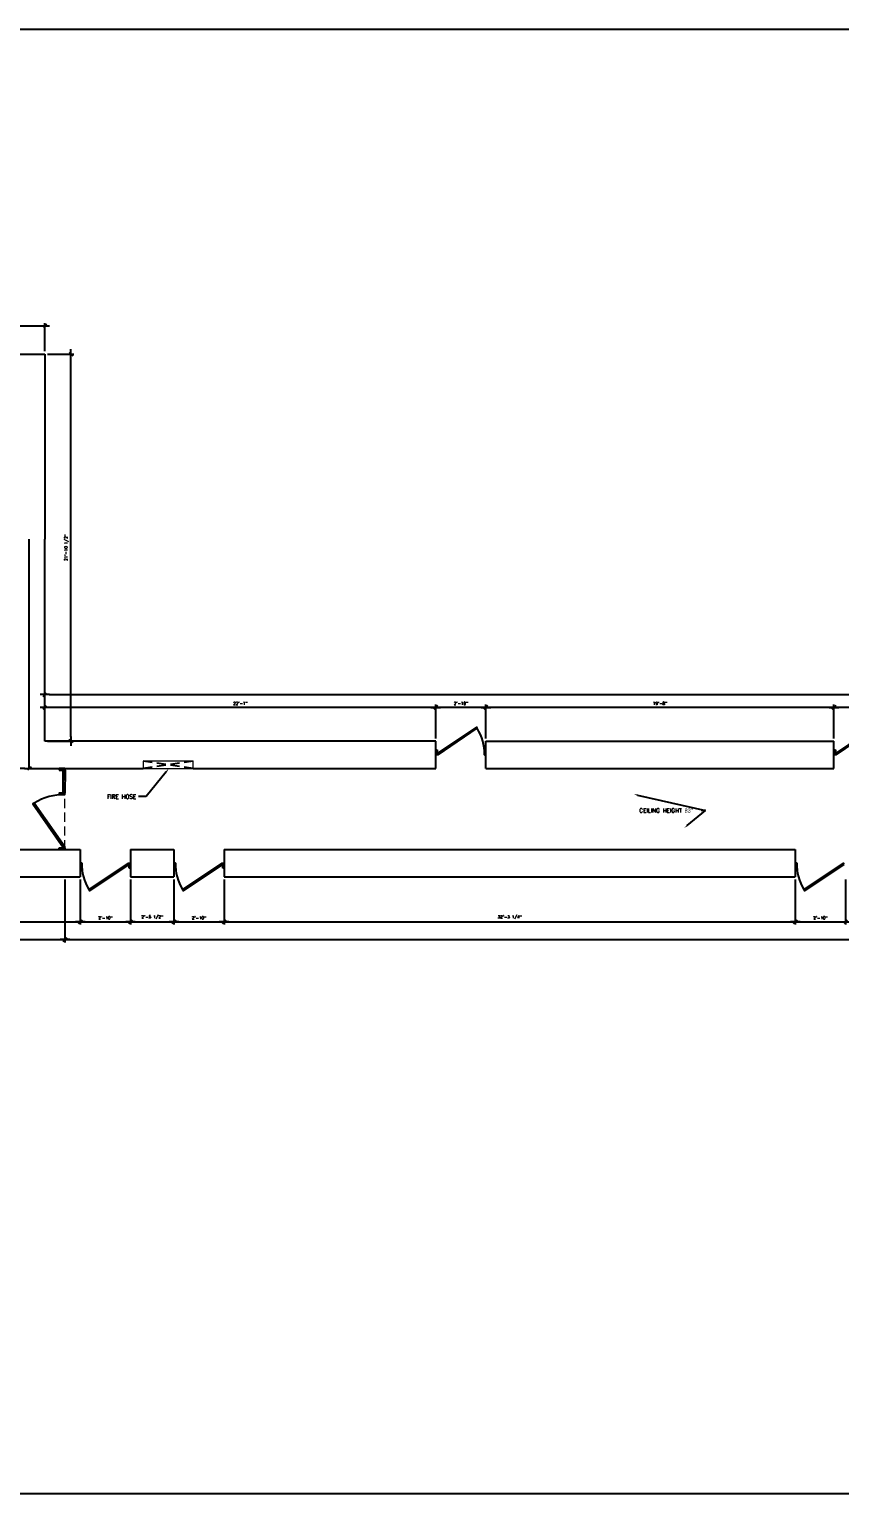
# Model space of a CAD drawing. Header units: inches. Extents: x -11160 to 9368, y -3485 to 2663.
# Drawn here: x -3536 to -2986, y -2214 to -1220 of the extents above; entities that cross this region are included whole.
import ezdxf
from ezdxf import colors
from ezdxf.entities.mleader import LeaderData, LeaderLine
from ezdxf.math import Vec2, Vec3

# ---------------------------------------------------------------- set-up
doc = ezdxf.new("R2010")
doc.units = ezdxf.units.IN
doc.header["$MEASUREMENT"] = 0
doc.linetypes.add('HIDDEN', pattern=[0.375, 0.25, -0.125])
for name, color, linetype in [('A-WALL', 4, 'Continuous'), ('A-WINDOW', 1, 'Continuous'), ('SM-COM-PLUMBING', 2, 'Continuous'), ('SM-FF-HATCH', 8, 'Continuous'), ('SM-RCP-TEXT', 2, 'Continuous'), ('YP-DOOR', 1, 'Continuous')]:
    doc.layers.add(name, color=color, linetype=linetype)
doc.layers.add('I-8-Gray', color=1, linetype='Continuous', lineweight=9)
doc.styles.add('SM-LEADER-00', font='romans.shx')
doc.styles.add('SMI-24', font='romans.shx', dxfattribs={"height": 2})
doc.dimstyles.new('SMI-24', dxfattribs={"dimscale": 24, "dimtxt": 2, "dimasz": 0.125, "dimexe": 0.078125, "dimexo": 0.078125, "dimgap": 0.0625, "dimtad": 1, "dimdec": 3, "dimrnd": 0.25, "dimzin": 3, "dimdsep": 46, "dimlunit": 4, "dimtxsty": 'SMI-24', "dimblk": 'SMI-thick', "dimcen": 0.09375, "dimclrd": 1, "dimclre": 1, "dimclrt": 2, "dimadec": 0, "dimazin": 0, "dimtfac": 0.09375, "dimtdec": 3, "dimtmove": 2, "dimatfit": 3, "dimfxl": 0.078125, "dimfrac": 2, "dimtolj": 1, "dimtzin": 3, "dimarcsym": 0})

# ---------------------------------------------------------------- blocks, each defined once
blk = doc.blocks.new('SMI-thick')
at = {"color": 0, "linetype": 'Continuous'}
blk.add_line((-1.08, 0), (1.08, 0), dxfattribs=at)
at = {"color": 4, "linetype": 'Continuous'}
blk.add_line((0.39, 0.39), (-0.39, -0.39), dxfattribs=at)
blk = doc.blocks.new('*D542')
at = {"layer": 'A-WALL', "color": 1, "lineweight": -2, "transparency": 16777216}
for p, q in [((-3016.13, -1796.86), (-3016.13, -1827.43)), ((-2982.13, -1796.86), (-2982.13, -1827.43)), ((-3013.13, -1825.55), (-2985.13, -1825.55))]:
    blk.add_line(p, q, dxfattribs=at)
at = {"layer": 'Defpoints', "color": 0, "transparency": 16777216}
for p in [(-3016.13, -1794.99), (-2982.13, -1794.99), (-2982.13, -1825.55)]:
    blk.add_point(p, dxfattribs=at)
at = {"layer": 'A-WALL', "color": 1, "lineweight": -2, "transparency": 16777216, "xscale": 3, "yscale": 3, "zscale": 3, "rotation": 180}
blk.add_blockref('SMI-thick', (-3016.13, -1825.55), dxfattribs=at)
at = {"layer": 'A-WALL', "color": 1, "lineweight": -2, "transparency": 16777216, "xscale": 3, "yscale": 3, "zscale": 3}
blk.add_blockref('SMI-thick', (-2982.13, -1825.55), dxfattribs=at)
at = {"layer": 'A-WALL', "color": 2, "transparency": 16777216, "insert": (-2999.13, -1822.86), "char_height": 2, "attachment_point": 5, "style": 'SMI-24'}
blk.add_mtext('\\A1;2\'-10"', dxfattribs=at)
blk = doc.blocks.new('*D543')
at = {"layer": 'A-WALL', "color": 1, "lineweight": -2, "transparency": 16777216}
for p, q in [((-3403.47, -1796.86), (-3403.47, -1827.43)), ((-3016.13, -1796.86), (-3016.13, -1827.43)), ((-3400.47, -1825.55), (-3019.13, -1825.55))]:
    blk.add_line(p, q, dxfattribs=at)
at = {"layer": 'Defpoints', "color": 0, "transparency": 16777216}
for p in [(-3403.47, -1794.99), (-3016.13, -1794.99), (-3016.13, -1825.55)]:
    blk.add_point(p, dxfattribs=at)
at = {"layer": 'A-WALL', "color": 1, "lineweight": -2, "transparency": 16777216, "xscale": 3, "yscale": 3, "zscale": 3, "rotation": 180}
blk.add_blockref('SMI-thick', (-3403.47, -1825.55), dxfattribs=at)
at = {"layer": 'A-WALL', "color": 1, "lineweight": -2, "transparency": 16777216, "xscale": 3, "yscale": 3, "zscale": 3}
blk.add_blockref('SMI-thick', (-3016.13, -1825.55), dxfattribs=at)
at = {"layer": 'A-WALL', "color": 2, "transparency": 16777216, "insert": (-3209.8, -1822.53), "char_height": 2, "attachment_point": 5, "style": 'SMI-24'}
blk.add_mtext('\\A1;32\'-3 1/4"', dxfattribs=at)
blk = doc.blocks.new('*D544')
at = {"layer": 'A-WALL', "color": 1, "lineweight": -2, "transparency": 16777216}
for p, q in [((-3437.47, -1796.86), (-3437.47, -1827.43)), ((-3403.47, -1796.86), (-3403.47, -1827.43)), ((-3434.47, -1825.55), (-3406.47, -1825.55))]:
    blk.add_line(p, q, dxfattribs=at)
at = {"layer": 'Defpoints', "color": 0, "transparency": 16777216}
for p in [(-3437.47, -1794.99), (-3403.47, -1794.99), (-3403.47, -1825.55)]:
    blk.add_point(p, dxfattribs=at)
at = {"layer": 'A-WALL', "color": 1, "lineweight": -2, "transparency": 16777216, "xscale": 3, "yscale": 3, "zscale": 3, "rotation": 180}
blk.add_blockref('SMI-thick', (-3437.47, -1825.55), dxfattribs=at)
at = {"layer": 'A-WALL', "color": 1, "lineweight": -2, "transparency": 16777216, "xscale": 3, "yscale": 3, "zscale": 3}
blk.add_blockref('SMI-thick', (-3403.47, -1825.55), dxfattribs=at)
at = {"layer": 'A-WALL', "color": 2, "transparency": 16777216, "insert": (-3420.47, -1822.86), "char_height": 2, "attachment_point": 5, "style": 'SMI-24'}
blk.add_mtext('\\A1;2\'-10"', dxfattribs=at)
blk = doc.blocks.new('*D545')
at = {"layer": 'A-WALL', "color": 1, "lineweight": -2, "transparency": 16777216}
for p, q in [((-3500.96, -1796.86), (-3500.96, -1827.43)), ((-3466.96, -1796.86), (-3466.96, -1827.43)), ((-3497.96, -1825.55), (-3469.96, -1825.55))]:
    blk.add_line(p, q, dxfattribs=at)
at = {"layer": 'Defpoints', "color": 0, "transparency": 16777216}
for p in [(-3500.96, -1794.99), (-3466.96, -1794.99), (-3466.96, -1825.55)]:
    blk.add_point(p, dxfattribs=at)
at = {"layer": 'A-WALL', "color": 1, "lineweight": -2, "transparency": 16777216, "xscale": 3, "yscale": 3, "zscale": 3, "rotation": 180}
blk.add_blockref('SMI-thick', (-3500.96, -1825.55), dxfattribs=at)
at = {"layer": 'A-WALL', "color": 1, "lineweight": -2, "transparency": 16777216, "xscale": 3, "yscale": 3, "zscale": 3}
blk.add_blockref('SMI-thick', (-3466.96, -1825.55), dxfattribs=at)
at = {"layer": 'A-WALL', "color": 2, "transparency": 16777216, "insert": (-3483.96, -1822.86), "char_height": 2, "attachment_point": 5, "style": 'SMI-24'}
blk.add_mtext('\\A1;2\'-10"', dxfattribs=at)
blk = doc.blocks.new('*D546')
at = {"layer": 'A-WALL', "color": 1, "lineweight": -2, "transparency": 16777216}
for p, q in [((-3466.96, -1796.86), (-3466.96, -1827.43)), ((-3437.47, -1796.86), (-3437.47, -1827.43)), ((-3463.96, -1825.55), (-3440.47, -1825.55))]:
    blk.add_line(p, q, dxfattribs=at)
at = {"layer": 'Defpoints', "color": 0, "transparency": 16777216}
for p in [(-3466.96, -1794.99), (-3437.47, -1794.99), (-3437.47, -1825.55)]:
    blk.add_point(p, dxfattribs=at)
at = {"layer": 'A-WALL', "color": 1, "lineweight": -2, "transparency": 16777216, "xscale": 3, "yscale": 3, "zscale": 3, "rotation": 180}
blk.add_blockref('SMI-thick', (-3466.96, -1825.55), dxfattribs=at)
at = {"layer": 'A-WALL', "color": 1, "lineweight": -2, "transparency": 16777216, "xscale": 3, "yscale": 3, "zscale": 3}
blk.add_blockref('SMI-thick', (-3437.47, -1825.55), dxfattribs=at)
at = {"layer": 'A-WALL', "color": 2, "transparency": 16777216, "insert": (-3452.21, -1822.53), "char_height": 2, "attachment_point": 5, "style": 'SMI-24'}
blk.add_mtext('\\A1;2\'-5 1/2"', dxfattribs=at)
blk = doc.blocks.new('*D547')
at = {"layer": 'A-WALL', "color": 1, "lineweight": -2, "transparency": 16777216}
for p, q in [((-3609.6, -1796.86), (-3609.6, -1827.43)), ((-3500.96, -1796.86), (-3500.96, -1827.43)), ((-3606.6, -1825.55), (-3503.96, -1825.55))]:
    blk.add_line(p, q, dxfattribs=at)
at = {"layer": 'Defpoints', "color": 0, "transparency": 16777216}
for p in [(-3609.6, -1794.99), (-3500.96, -1794.99), (-3500.96, -1825.55)]:
    blk.add_point(p, dxfattribs=at)
at = {"layer": 'A-WALL', "color": 1, "lineweight": -2, "transparency": 16777216, "xscale": 3, "yscale": 3, "zscale": 3, "rotation": 180}
blk.add_blockref('SMI-thick', (-3609.6, -1825.55), dxfattribs=at)
at = {"layer": 'A-WALL', "color": 1, "lineweight": -2, "transparency": 16777216, "xscale": 3, "yscale": 3, "zscale": 3}
blk.add_blockref('SMI-thick', (-3500.96, -1825.55), dxfattribs=at)
at = {"layer": 'A-WALL', "color": 2, "transparency": 16777216, "insert": (-3555.28, -1822.53), "char_height": 2, "attachment_point": 5, "style": 'SMI-24'}
blk.add_mtext('\\A1;9\'-0 3/4"', dxfattribs=at)
blk = doc.blocks.new('*D548')
at = {"layer": 'A-WALL', "color": 1, "lineweight": -2, "transparency": 16777216}
for p, q in [((-3511.37, -1796.86), (-3511.37, -1839.52)), ((-2142.81, -1796.86), (-2142.81, -1839.52)), ((-3508.37, -1837.64), (-2145.81, -1837.64))]:
    blk.add_line(p, q, dxfattribs=at)
at = {"layer": 'Defpoints', "color": 0, "transparency": 16777216}
for p in [(-3511.37, -1794.99), (-2142.81, -1794.99), (-2142.81, -1837.64)]:
    blk.add_point(p, dxfattribs=at)
at = {"layer": 'A-WALL', "color": 1, "lineweight": -2, "transparency": 16777216, "xscale": 3, "yscale": 3, "zscale": 3, "rotation": 180}
blk.add_blockref('SMI-thick', (-3511.37, -1837.64), dxfattribs=at)
at = {"layer": 'A-WALL', "color": 1, "lineweight": -2, "transparency": 16777216, "xscale": 3, "yscale": 3, "zscale": 3}
blk.add_blockref('SMI-thick', (-2142.81, -1837.64), dxfattribs=at)
at = {"layer": 'A-WALL', "color": 2, "transparency": 16777216, "insert": (-2827.09, -1834.62), "char_height": 2, "attachment_point": 5, "style": 'SMI-24'}
blk.add_mtext('\\A1;114\'-0 1/2"', dxfattribs=at)
blk = doc.blocks.new('*D563')
at = {"layer": 'A-WALL', "color": 1, "lineweight": -2, "transparency": 16777216}
for p, q in [((-2989.93, -1701.11), (-2989.93, -1678.17)), ((-2955.93, -1701.11), (-2955.93, -1678.17)), ((-2958.93, -1680.05), (-2986.93, -1680.05))]:
    blk.add_line(p, q, dxfattribs=at)
at = {"layer": 'Defpoints', "color": 0, "transparency": 16777216}
for p in [(-2989.93, -1680.05), (-2989.93, -1702.99), (-2955.93, -1702.99)]:
    blk.add_point(p, dxfattribs=at)
at = {"layer": 'A-WALL', "color": 1, "lineweight": -2, "transparency": 16777216, "xscale": 3, "yscale": 3, "zscale": 3, "rotation": 180}
blk.add_blockref('SMI-thick', (-2989.93, -1680.05), dxfattribs=at)
at = {"layer": 'A-WALL', "color": 1, "lineweight": -2, "transparency": 16777216, "xscale": 3, "yscale": 3, "zscale": 3}
blk.add_blockref('SMI-thick', (-2955.93, -1680.05), dxfattribs=at)
at = {"layer": 'A-WALL', "color": 2, "transparency": 16777216, "insert": (-2972.93, -1677.36), "char_height": 2, "attachment_point": 5, "style": 'SMI-24'}
blk.add_mtext('\\A1;2\'-10"', dxfattribs=at)
blk = doc.blocks.new('*D565')
at = {"layer": 'A-WALL', "color": 1, "lineweight": -2, "transparency": 16777216}
for p, q in [((-3225.93, -1701.11), (-3225.93, -1678.17)), ((-2989.93, -1701.11), (-2989.93, -1678.17)), ((-2992.93, -1680.05), (-3222.93, -1680.05))]:
    blk.add_line(p, q, dxfattribs=at)
at = {"layer": 'Defpoints', "color": 0, "transparency": 16777216}
for p in [(-3225.93, -1680.05), (-3225.93, -1702.99), (-2989.93, -1702.99)]:
    blk.add_point(p, dxfattribs=at)
at = {"layer": 'A-WALL', "color": 1, "lineweight": -2, "transparency": 16777216, "xscale": 3, "yscale": 3, "zscale": 3, "rotation": 180}
blk.add_blockref('SMI-thick', (-3225.93, -1680.05), dxfattribs=at)
at = {"layer": 'A-WALL', "color": 1, "lineweight": -2, "transparency": 16777216, "xscale": 3, "yscale": 3, "zscale": 3}
blk.add_blockref('SMI-thick', (-2989.93, -1680.05), dxfattribs=at)
at = {"layer": 'A-WALL', "color": 2, "transparency": 16777216, "insert": (-3107.93, -1677.36), "char_height": 2, "attachment_point": 5, "style": 'SMI-24'}
blk.add_mtext('\\A1;19\'-8"', dxfattribs=at)
blk = doc.blocks.new('*D566')
at = {"layer": 'A-WALL', "color": 1, "lineweight": -2, "transparency": 16777216}
for p, q in [((-3524.99, -1678.17), (-3524.99, -1669.55)), ((-3521.99, -1671.43), (-2359.18, -1671.43)), ((-2356.18, -1678.17), (-2356.18, -1669.55))]:
    blk.add_line(p, q, dxfattribs=at)
at = {"layer": 'Defpoints', "color": 0, "transparency": 16777216}
for p in [(-2356.18, -1671.43), (-3524.99, -1680.05), (-2356.18, -1680.05)]:
    blk.add_point(p, dxfattribs=at)
at = {"layer": 'A-WALL', "color": 1, "lineweight": -2, "transparency": 16777216, "xscale": 3, "yscale": 3, "zscale": 3, "rotation": 180}
blk.add_blockref('SMI-thick', (-3524.99, -1671.43), dxfattribs=at)
at = {"layer": 'A-WALL', "color": 1, "lineweight": -2, "transparency": 16777216, "xscale": 3, "yscale": 3, "zscale": 3}
blk.add_blockref('SMI-thick', (-2356.18, -1671.43), dxfattribs=at)
at = {"layer": 'A-WALL', "color": 2, "transparency": 16777216, "insert": (-2940.59, -1668.4), "char_height": 2, "attachment_point": 5, "style": 'SMI-24'}
blk.add_mtext('\\A1;97\'-4 3/4"', dxfattribs=at)
blk = doc.blocks.new('*D572')
at = {"layer": 'Defpoints', "color": 0, "transparency": 16777216}
for p in [(-3259.93, -1680.05), (-3259.93, -1702.99), (-3225.93, -1702.99)]:
    blk.add_point(p, dxfattribs=at)
at = {"layer": 'SM-COM-PLUMBING', "color": 1, "lineweight": -2, "transparency": 16777216}
for p, q in [((-3259.93, -1701.11), (-3259.93, -1678.17)), ((-3225.93, -1701.11), (-3225.93, -1678.17)), ((-3228.93, -1680.05), (-3256.93, -1680.05))]:
    blk.add_line(p, q, dxfattribs=at)
at = {"layer": 'SM-COM-PLUMBING', "color": 1, "lineweight": -2, "transparency": 16777216, "xscale": 3, "yscale": 3, "zscale": 3, "rotation": 180}
blk.add_blockref('SMI-thick', (-3259.93, -1680.05), dxfattribs=at)
at = {"layer": 'SM-COM-PLUMBING', "color": 1, "lineweight": -2, "transparency": 16777216, "xscale": 3, "yscale": 3, "zscale": 3}
blk.add_blockref('SMI-thick', (-3225.93, -1680.05), dxfattribs=at)
at = {"layer": 'SM-COM-PLUMBING', "color": 2, "transparency": 16777216, "insert": (-3242.93, -1677.36), "char_height": 2, "attachment_point": 5, "style": 'SMI-24'}
blk.add_mtext('\\A1;2\'-10"', dxfattribs=at)
blk = doc.blocks.new('*D573')
at = {"layer": 'Defpoints', "color": 0, "transparency": 16777216}
for p in [(-3524.99, -1680.05), (-3524.99, -1702.99), (-3259.93, -1702.99)]:
    blk.add_point(p, dxfattribs=at)
at = {"layer": 'SM-COM-PLUMBING', "color": 1, "lineweight": -2, "transparency": 16777216}
for p, q in [((-3524.99, -1701.11), (-3524.99, -1678.17)), ((-3259.93, -1701.11), (-3259.93, -1678.17)), ((-3262.93, -1680.05), (-3521.99, -1680.05))]:
    blk.add_line(p, q, dxfattribs=at)
at = {"layer": 'SM-COM-PLUMBING', "color": 1, "lineweight": -2, "transparency": 16777216, "xscale": 3, "yscale": 3, "zscale": 3, "rotation": 180}
blk.add_blockref('SMI-thick', (-3524.99, -1680.05), dxfattribs=at)
at = {"layer": 'SM-COM-PLUMBING', "color": 1, "lineweight": -2, "transparency": 16777216, "xscale": 3, "yscale": 3, "zscale": 3}
blk.add_blockref('SMI-thick', (-3259.93, -1680.05), dxfattribs=at)
at = {"layer": 'SM-COM-PLUMBING', "color": 2, "transparency": 16777216, "insert": (-3392.46, -1677.36), "char_height": 2, "attachment_point": 5, "style": 'SMI-24'}
blk.add_mtext('\\A1;22\'-1"', dxfattribs=at)
blk = doc.blocks.new('*D574')
at = {"layer": 'Defpoints', "color": 0, "transparency": 16777216}
for p in [(-3524.99, -1440.36), (-3507.32, -1440.36), (-3524.99, -1702.99)]:
    blk.add_point(p, dxfattribs=at)
at = {"layer": 'SM-COM-PLUMBING', "color": 1, "lineweight": -2, "transparency": 16777216}
for p, q in [((-3523.12, -1440.36), (-3505.44, -1440.36)), ((-3507.32, -1699.99), (-3507.32, -1443.36)), ((-3523.12, -1702.99), (-3505.44, -1702.99))]:
    blk.add_line(p, q, dxfattribs=at)
at = {"layer": 'SM-COM-PLUMBING', "color": 1, "lineweight": -2, "transparency": 16777216, "xscale": 3, "yscale": 3, "zscale": 3}
for p, rotation in [((-3507.32, -1440.36), 90), ((-3507.32, -1702.99), 270)]:
    blk.add_blockref('SMI-thick', p, dxfattribs=dict(at, rotation=rotation))
at = {"layer": 'SM-COM-PLUMBING', "color": 2, "transparency": 16777216, "insert": (-3510.34, -1571.68), "char_height": 2, "attachment_point": 5, "rotation": 90, "style": 'SMI-24'}
blk.add_mtext('\\A1;21\'-10 1/2"', dxfattribs=at)
blk = doc.blocks.new('*D575')
at = {"layer": 'Defpoints', "color": 0, "transparency": 16777216}
for p in [(-3609.6, -1794.99), (-3511.37, -1794.99), (-3511.37, -1837.64)]:
    blk.add_point(p, dxfattribs=at)
at = {"layer": 'SM-COM-PLUMBING', "color": 1, "lineweight": -2, "transparency": 16777216}
for p, q in [((-3609.6, -1796.86), (-3609.6, -1839.52)), ((-3511.37, -1796.86), (-3511.37, -1839.52)), ((-3606.6, -1837.64), (-3514.37, -1837.64))]:
    blk.add_line(p, q, dxfattribs=at)
at = {"layer": 'SM-COM-PLUMBING', "color": 1, "lineweight": -2, "transparency": 16777216, "xscale": 3, "yscale": 3, "zscale": 3, "rotation": 180}
blk.add_blockref('SMI-thick', (-3609.6, -1837.64), dxfattribs=at)
at = {"layer": 'SM-COM-PLUMBING', "color": 1, "lineweight": -2, "transparency": 16777216, "xscale": 3, "yscale": 3, "zscale": 3}
blk.add_blockref('SMI-thick', (-3511.37, -1837.64), dxfattribs=at)
at = {"layer": 'SM-COM-PLUMBING', "color": 2, "transparency": 16777216, "insert": (-3560.48, -1834.62), "char_height": 2, "attachment_point": 5, "style": 'SMI-24'}
blk.add_mtext('\\A1;8\'-2 1/4"', dxfattribs=at)
blk = doc.blocks.new('*D580')
at = {"layer": 'Defpoints', "color": 0, "transparency": 16777216}
for p in [(-3599.04, -1721.49), (-3599.04, -1721.49), (-3535.55, -1721.49)]:
    blk.add_point(p, dxfattribs=at)
at = {"layer": 'SM-COM-PLUMBING', "color": 1, "lineweight": -2, "transparency": 16777216}
blk.add_line((-3538.55, -1721.49), (-3596.04, -1721.49), dxfattribs=at)
at = {"layer": 'SM-COM-PLUMBING', "color": 1, "lineweight": -2, "transparency": 16777216, "xscale": 3, "yscale": 3, "zscale": 3, "rotation": 180}
blk.add_blockref('SMI-thick', (-3599.04, -1721.49), dxfattribs=at)
at = {"layer": 'SM-COM-PLUMBING', "color": 1, "lineweight": -2, "transparency": 16777216, "xscale": 3, "yscale": 3, "zscale": 3}
blk.add_blockref('SMI-thick', (-3535.55, -1721.49), dxfattribs=at)
at = {"layer": 'SM-COM-PLUMBING', "color": 2, "transparency": 16777216, "insert": (-3567.3, -1718.46), "char_height": 2, "attachment_point": 5, "style": 'SMI-24'}
blk.add_mtext('\\A1;5\'-3 1/2"', dxfattribs=at)
blk = doc.blocks.new('*D604')
at = {"layer": 'Defpoints', "color": 0, "transparency": 16777216}
for p in [(-3524.99, -1421.19), (-3765.39, -1440.36), (-3524.99, -1440.36)]:
    blk.add_point(p, dxfattribs=at)
at = {"layer": 'SM-COM-PLUMBING', "color": 1, "lineweight": -2, "transparency": 16777216}
for p, q in [((-3765.39, -1438.49), (-3765.39, -1419.31)), ((-3524.99, -1438.49), (-3524.99, -1419.31)), ((-3762.39, -1421.19), (-3527.99, -1421.19))]:
    blk.add_line(p, q, dxfattribs=at)
at = {"layer": 'SM-COM-PLUMBING', "color": 1, "lineweight": -2, "transparency": 16777216, "xscale": 3, "yscale": 3, "zscale": 3, "rotation": 180}
blk.add_blockref('SMI-thick', (-3765.39, -1421.19), dxfattribs=at)
at = {"layer": 'SM-COM-PLUMBING', "color": 1, "lineweight": -2, "transparency": 16777216, "xscale": 3, "yscale": 3, "zscale": 3}
blk.add_blockref('SMI-thick', (-3524.99, -1421.19), dxfattribs=at)
at = {"layer": 'SM-COM-PLUMBING', "color": 2, "transparency": 16777216, "insert": (-3645.19, -1418.16), "char_height": 2, "attachment_point": 5, "style": 'SMI-24'}
blk.add_mtext('\\A1;20\'-0 1/2"', dxfattribs=at)

msp = doc.modelspace()

# ---------------------------------------------------------------- linework, layer by layer
at = {"layer": 'A-WALL'}
for p, q in [((-3765.38702, -1440.36495), (-3524.99357, -1440.36495)), ((-3524.99357, -1440.36495), (-3524.99357, -1565.92601)), ((-3535.55464, -1721.48708), (-3535.55464, -1565.92601)), ((-3524.99357, -1702.98708), (-3524.99357, -1565.92601)), ((-3424.3693, -1702.98708), (-3524.99357, -1702.98708)), ((-3259.9325, -1702.98708), (-3424.3693, -1702.98708)), ((-3259.9325, -1721.48708), (-3259.9325, -1702.98708)), ((-3225.9325, -1721.48708), (-3225.9325, -1702.98708)), ((-3225.9325, -1702.98708), (-2989.9325, -1702.98708)), ((-2989.9325, -1721.48709), (-2989.9325, -1702.98709)), ((-3535.55464, -1721.48708), (-3458.3693, -1721.48708)), ((-3424.3693, -1721.48708), (-3259.9325, -1721.48708)), ((-3225.9325, -1721.48708), (-2989.9325, -1721.48708)), ((-3599.03638, -1776.48708), (-3500.95602, -1776.48708)), ((-3500.95602, -1776.48708), (-3500.95602, -1794.98708)), ((-3466.95602, -1776.48708), (-3466.95602, -1794.98708)), ((-3466.95602, -1776.48708), (-3437.47364, -1776.48708)), ((-3437.47364, -1776.48708), (-3437.47364, -1794.98708)), ((-3403.47364, -1776.48708), (-3403.47364, -1794.98708)), ((-3403.47364, -1776.48708), (-3016.12781, -1776.48708)), ((-3016.12781, -1776.48708), (-3016.12781, -1794.98708)), ((-3609.59745, -1794.98708), (-3500.95602, -1794.98708)), ((-3466.95602, -1794.98708), (-3437.47364, -1794.98708)), ((-3403.47364, -1794.98708), (-3016.12781, -1794.98708))]:
    msp.add_line(p, q, dxfattribs=at)
at = {"layer": 'A-WALL', "color": 8}
for centre, radius, start, end in [((-3259.02876, -1711.38518), 32.14749, 358.48149077, 32.12821955), ((-3512.35691, -1776.55288), 37.26895, 88.48149077, 122.12821955), ((-3467.85975, -1786.58898), 32.14749, 178.48149077, 212.12821955), ((-3404.37738, -1786.58898), 32.14749, 178.48149077, 212.12821955), ((-2983.03154, -1786.58898), 32.14749, 178.48149077, 212.12821955)]:
    msp.add_arc(centre, radius, start, end, dxfattribs=at)
at = {"layer": 'A-WINDOW', "color": 3}
for points in [[(-3258.97201, -1708.84837), (-3258.97201, -1712.23708), (-3259.9325, -1712.23708), (-3259.9325, -1708.84837)], [(-3226.89299, -1708.84836), (-3226.89299, -1712.23708), (-3225.9325, -1712.23708), (-3225.9325, -1708.84836)], [(-2988.97201, -1708.84837), (-2988.97201, -1712.23709), (-2989.9325, -1712.23709), (-2989.9325, -1708.84837)], [(-3515.29787, -1722.60059), (-3511.36929, -1722.60059), (-3511.36929, -1721.48708), (-3515.29787, -1721.48708)], [(-3515.29787, -1739.29702), (-3511.36929, -1739.29702), (-3511.36929, -1738.18351), (-3515.29787, -1738.18351)], [(-3515.29787, -1775.37358), (-3511.36929, -1775.37358), (-3511.36929, -1776.48708), (-3515.29787, -1776.48708)], [(-3499.99553, -1789.1258), (-3499.99553, -1785.73708), (-3500.95602, -1785.73708), (-3500.95602, -1789.1258)], [(-3467.91651, -1789.1258), (-3467.91651, -1785.73708), (-3466.95602, -1785.73708), (-3466.95602, -1789.1258)], [(-3436.51315, -1789.1258), (-3436.51315, -1785.73708), (-3437.47364, -1785.73708), (-3437.47364, -1789.1258)], [(-3404.43413, -1789.1258), (-3404.43413, -1785.73708), (-3403.47364, -1785.73708), (-3403.47364, -1789.1258)], [(-3015.16732, -1789.1258), (-3015.16732, -1785.73708), (-3016.12781, -1785.73708), (-3016.12781, -1789.1258)]]:
    msp.add_lwpolyline(points, close=True, dxfattribs=at)
at = {"layer": 'Defpoints', "color": 6}
msp.add_lwpolyline([(-5471.32461, -1220.03024), (-2050.75342, -1220.03024), (-2050.75342, -2213.56466), (-5471.32461, -2213.56466)], close=True, dxfattribs=at)
at = {"layer": 'I-8-Gray', "linetype": 'HIDDEN', "ltscale": 25}
msp.add_line((-3511.36929, -1776.48708), (-3511.36929, -1721.48708), dxfattribs=at)
at = {"layer": 'I-8-Gray'}
msp.add_lwpolyline([(-3458.3693, -1721.48708), (-3424.3693, -1721.48708), (-3424.3693, -1716.49991), (-3458.3693, -1716.49991)], close=True, dxfattribs=at)
at = {"layer": 'SM-FF-HATCH', "linetype": 'HIDDEN', "ltscale": 25}
for p, q in [((-3424.3693, -1716.49991), (-3458.3693, -1721.48708)), ((-3424.3693, -1721.48708), (-3458.3693, -1716.49991))]:
    msp.add_line(p, q, dxfattribs=at)
at = {"layer": 'YP-DOOR'}
for points in [[(-3258.97201, -1711.37995), (-3258.39509, -1712.23708), (-3231.80433, -1694.28864), (-3232.34953, -1693.46069)], [(-2988.97201, -1711.37996), (-2988.39509, -1712.23709), (-2961.80433, -1694.28864), (-2962.34953, -1693.46069)], [(-3512.59437, -1722.60059), (-3511.31748, -1722.60059), (-3511.36929, -1738.17732), (-3512.59437, -1738.18971)], [(-3512.36297, -1775.37358), (-3511.36929, -1774.70474), (-3532.17712, -1744.99129), (-3533.13698, -1745.62335)], [(-3467.91651, -1786.59421), (-3468.49343, -1785.73708), (-3495.08418, -1803.68553), (-3494.53898, -1804.51348)], [(-3404.43413, -1786.59421), (-3405.01105, -1785.73708), (-3431.6018, -1803.68553), (-3431.05661, -1804.51348)], [(-2983.0883, -1786.5942), (-2983.66522, -1785.73707), (-3010.25597, -1803.68552), (-3009.71077, -1804.51347)]]:
    msp.add_lwpolyline(points, close=True, dxfattribs=at)

# ---------------------------------------------------------------- dimensions: what is measured, and where the dimension line sits
at = {"layer": 'A-WALL'}
for base, p1, p2, picture, middle in [((-2356.17814, -1671.42731), (-3524.99357, -1680.04589), (-2356.17814, -1680.04589), '*D566', (-2940.58585, -1668.4035)), ((-3225.9325, -1680.04589), (-2989.9325, -1702.98708), (-3225.9325, -1702.98708), '*D565', (-3107.9325, -1677.35541)), ((-2989.9325, -1680.04589), (-2955.9325, -1702.98708), (-2989.9325, -1702.98708), '*D563', (-2972.9325, -1677.35541)), ((-3500.95602, -1825.55175), (-3609.59745, -1794.98708), (-3500.95602, -1794.98708), '*D547', (-3555.27673, -1822.52794)), ((-2142.81036, -1837.64083), (-3511.36929, -1794.98708), (-2142.81036, -1794.98707), '*D548', (-2827.08983, -1834.61702)), ((-3466.95602, -1825.55175), (-3500.95602, -1794.98708), (-3466.95602, -1794.98708), '*D545', (-3483.95602, -1822.86127)), ((-3437.47364, -1825.55175), (-3466.95602, -1794.98708), (-3437.47364, -1794.98708), '*D546', (-3452.21483, -1822.52794)), ((-3403.47364, -1825.55175), (-3437.47364, -1794.98708), (-3403.47364, -1794.98708), '*D544', (-3420.47364, -1822.86127)), ((-3016.12781, -1825.55175), (-3403.47364, -1794.98708), (-3016.12781, -1794.98708), '*D543', (-3209.80072, -1822.52794)), ((-2982.12781, -1825.55174), (-3016.12781, -1794.98707), (-2982.12781, -1794.98707), '*D542', (-2999.12781, -1822.86126))]:
    dim = msp.add_linear_dim(base=base, p1=p1, p2=p2, dimstyle='SMI-24', dxfattribs=at)
    dim.commit()
    dim.dimension.update_dxf_attribs({"geometry": picture, "text_midpoint": middle})
at = {"layer": 'SM-COM-PLUMBING'}
for base, p1, p2, picture, middle in [((-3524.99357, -1421.18622), (-3765.38702, -1440.36495), (-3524.99357, -1440.36495), '*D604', (-3645.19029, -1418.16241)), ((-3524.99357, -1680.04589), (-3259.9325, -1702.98708), (-3524.99357, -1702.98708), '*D573', (-3392.46303, -1677.35541)), ((-3259.9325, -1680.04589), (-3225.9325, -1702.98708), (-3259.9325, -1702.98708), '*D572', (-3242.9325, -1677.35541)), ((-3599.03638, -1721.48708), (-3535.55464, -1721.48708), (-3599.03638, -1721.48708), '*D580', (-3567.29551, -1718.46327)), ((-3511.36929, -1837.64083), (-3609.59745, -1794.98708), (-3511.36929, -1794.98708), '*D575', (-3560.48337, -1834.61702))]:
    dim = msp.add_linear_dim(base=base, p1=p1, p2=p2, dimstyle='SMI-24', dxfattribs=at)
    dim.commit()
    dim.dimension.update_dxf_attribs({"geometry": picture, "text_midpoint": middle})
dim = msp.add_linear_dim(base=(-3507.31913, -1440.36495), p1=(-3524.99357, -1702.98708), p2=(-3524.99357, -1440.36495), angle=90, dimstyle='SMI-24', dxfattribs=at)
dim.commit()
dim.dimension.update_dxf_attribs({"geometry": '*D574', "text_midpoint": (-3510.34294, -1571.67601)})

# ---------------------------------------------------------------- leaders
at = {"layer": 'SM-RCP-TEXT'}
ml = msp.add_multileader_mtext('Standard', dxfattribs=at)
ml.set_content('CORRIDOR', color=256, style='SM-LEADER-00')
ml.set_leader_properties(color=1)
ml.build(insert=Vec2(0, 0))
ml.multileader.update_dxf_attribs({"dogleg_length": 3, "arrow_head_size": 2.8, "scale": 50})
ctx = ml.context
ctx.base_point, ctx.scale, ctx.char_height, ctx.arrow_head_size, ctx.landing_gap_size, ctx.plane_origin = Vec3(-4346.37721, -1479.08055), 50, 2.8, 2.8, 1.4, Vec3(-4378.54859, -1461.23255)
notes = []
notes.append((ctx, [(1, (1, 1, 0), (-4316.47063, -1479.08055), (-1, 0), 6.97325, [(0, [(-4344.86744, -1468.04109)], 0, []), (1, [(-4324.26641, -1490.08511)], 0, [])])]))
ctx.mtext.insert, ctx.mtext.rotation, ctx.mtext.width, ctx.mtext.flow_direction = Vec3(-4344.97721, -1477.68055), 6.283185307, 57.3412941, 5
ml = msp.add_multileader_mtext('Standard', dxfattribs=at)
ml.set_content("CEILING HEIGHT {\\A1;\\Farchand|c0;\\W0.8;\\C2;84''}", color=256, style='SM-LEADER-00')
ml.set_leader_properties(color=1)
ml.build(insert=Vec2(0, 0))
ml.multileader.update_dxf_attribs({"dogleg_length": 3, "arrow_head_size": 2.8, "scale": 50})
ctx = ml.context
ctx.base_point, ctx.scale, ctx.char_height, ctx.arrow_head_size, ctx.landing_gap_size, ctx.plane_origin = Vec3(-4276.168, -1479.37344), 50, 2.8, 2.8, 1.4, Vec3(-4312.31263, -1461.52544)
notes.append((ctx, [(1, (1, 1, 0), (-4229.86133, -1479.37344), (-1, 0), 3, [(0, [(-4278.63148, -1468.33398)], 0, []), (1, [(-4244.35423, -1491.29552)], 0, [])])]))
ctx.mtext.insert, ctx.mtext.rotation, ctx.mtext.width, ctx.mtext.flow_direction = Vec3(-4274.768, -1477.97344), 6.283185307, 57.3412941, 5
ml = msp.add_multileader_mtext('Standard', dxfattribs=at)
ml.set_content('SECONDARY ENTRANCE ', color=256, style='SM-LEADER-00')
ml.set_leader_properties(color=1)
ml.build(insert=Vec2(0, 0))
ml.multileader.update_dxf_attribs({"dogleg_length": 3, "arrow_head_size": 2.8, "scale": 50})
ctx = ml.context
ctx.base_point, ctx.scale, ctx.char_height, ctx.arrow_head_size, ctx.landing_gap_size, ctx.plane_origin = Vec3(-701.82287, -1548.46993), 50, 2.8, 2.8, 1.4, Vec3(-606.82674, -1530.62193)
ctx.text_align_type = 2
notes.append((ctx, [(0, (1, 1, 0), (-646.21157, -1548.46993), (-1, 0), 5.34463, [(0, [(-622.80838, -1565.54654)], 0, [])])]))
ctx.mtext.insert, ctx.mtext.width, ctx.mtext.alignment, ctx.mtext.flow_direction = Vec3(-652.9562, -1547.06993), 57.3412941, 3, 5
ml = msp.add_multileader_mtext('Standard', dxfattribs=at)
ml.set_content('ELEVATOR', color=256, style='SM-LEADER-00')
ml.set_leader_properties(color=1)
ml.build(insert=Vec2(0, 0))
ml.multileader.update_dxf_attribs({"dogleg_length": 3, "arrow_head_size": 2.8, "scale": 50})
ctx = ml.context
ctx.base_point, ctx.scale, ctx.char_height, ctx.arrow_head_size, ctx.landing_gap_size, ctx.plane_origin = Vec3(-3643.94701, -1581.92059), 50, 2.8, 2.8, 1.4, Vec3(-3680.09164, -1564.0726)
notes.append((ctx, [(1, (1, 1, 0), (-3619.08034, -1581.92059), (-1, 0), 3, [(0, [(-3646.41049, -1570.88113)], 0, []), (1, [(-3625.45438, -1592.33933)], 0, [])])]))
ctx.mtext.insert, ctx.mtext.rotation, ctx.mtext.width, ctx.mtext.flow_direction = Vec3(-3642.54701, -1580.52059), 6.283185307, 57.3412941, 5
ml = msp.add_multileader_mtext('Standard', dxfattribs=at)
ml.set_content('FIRE HOSE', color=256, style='SM-LEADER-00')
ml.set_leader_properties(color=1)
ml.build(insert=Vec2(0, 0))
ml.multileader.update_dxf_attribs({"dogleg_length": 3, "arrow_head_size": 2.8, "scale": 50})
ctx = ml.context
ctx.base_point, ctx.scale, ctx.char_height, ctx.arrow_head_size, ctx.landing_gap_size, ctx.plane_origin = Vec3(-3486.26342, -1740.61608), 50, 2.8, 2.8, 1.4, Vec3(-3236.42208, -1722.76808)
ctx.text_align_type = 2
notes.append((ctx, [(0, (1, 1, 0), (-3456.25212, -1740.61608), (-1, 0), 5.34463, [(0, [(-3440.9375, -1721.58383)], 0, [])])]))
ctx.mtext.insert, ctx.mtext.width, ctx.mtext.alignment, ctx.mtext.flow_direction = Vec3(-3462.99676, -1739.21608), 57.3412941, 3, 5
ml = msp.add_multileader_mtext('Standard', dxfattribs=at)
ml.set_content('FIRE HOSE', color=256, style='SM-LEADER-00')
ml.set_leader_properties(color=1)
ml.build(insert=Vec2(0, 0))
ml.multileader.update_dxf_attribs({"dogleg_length": 3, "arrow_head_size": 2.8, "scale": 50})
ctx = ml.context
ctx.base_point, ctx.scale, ctx.char_height, ctx.arrow_head_size, ctx.landing_gap_size, ctx.plane_origin = Vec3(-2934.82662, -1740.61608), 50, 2.8, 2.8, 1.4, Vec3(-2684.98528, -1722.76808)
ctx.text_align_type = 2
notes.append((ctx, [(0, (1, 1, 0), (-2904.81532, -1740.61608), (-1, 0), 5.34463, [(0, [(-2889.5007, -1721.58383)], 0, [])])]))
ctx.mtext.insert, ctx.mtext.width, ctx.mtext.alignment, ctx.mtext.flow_direction = Vec3(-2911.55996, -1739.21608), 57.3412941, 3, 5
ml = msp.add_multileader_mtext('Standard', dxfattribs=at)
ml.set_content("CEILING HEIGHT {\\A1;\\Farchand|c0;\\W0.8;\\C2;83''}", color=256, style='SM-LEADER-00')
ml.set_leader_properties(color=1)
ml.build(insert=Vec2(0, 0))
ml.multileader.update_dxf_attribs({"dogleg_length": 3, "arrow_head_size": 2.8, "scale": 50})
ctx = ml.context
ctx.base_point, ctx.scale, ctx.char_height, ctx.arrow_head_size, ctx.landing_gap_size, ctx.plane_origin = Vec3(-3123.32838, -1750.04592), 50, 2.8, 2.8, 1.4, Vec3(-3159.47301, -1732.19793)
notes.append((ctx, [(1, (1, 1, 0), (-3077.02171, -1750.04592), (-1, 0), 3, [(0, [(-3125.79186, -1739.00646)], 0, []), (1, [(-3091.51461, -1761.968)], 0, [])])]))
ctx.mtext.insert, ctx.mtext.rotation, ctx.mtext.width, ctx.mtext.flow_direction = Vec3(-3121.92838, -1748.64592), 6.283185307, 57.3412941, 5
ml = msp.add_multileader_mtext('Standard', dxfattribs=at)
ml.set_content('BOILER ROOM DOOR', color=256, style='SM-LEADER-00')
ml.set_leader_properties(color=1)
ml.build(insert=Vec2(0, 0))
ml.multileader.update_dxf_attribs({"dogleg_length": 3, "arrow_head_size": 2.8, "scale": 50})
ctx = ml.context
ctx.base_point, ctx.scale, ctx.char_height, ctx.arrow_head_size, ctx.landing_gap_size, ctx.plane_origin = Vec3(-603.82387, -1841.14593), 50, 2.8, 2.8, 1.4, Vec3(-333.44919, -1823.29793)
ctx.text_align_type = 2
notes.append((ctx, [(0, (1, 1, 0), (-553.27923, -1841.14593), (-1, 0), 5.34463, [(0, [(-537.96461, -1822.11369)], 0, [])])]))
ctx.mtext.insert, ctx.mtext.width, ctx.mtext.alignment, ctx.mtext.flow_direction = Vec3(-560.02387, -1839.74593), 57.3412941, 3, 5
for ctx, leaders in notes:
    for number, flags, end, landing, length, lines in leaders:
        leader = LeaderData()
        leader.index, (leader.has_last_leader_line, leader.has_dogleg_vector, leader.attachment_direction) = number, flags
        leader.last_leader_point, leader.dogleg_vector, leader.dogleg_length = Vec3(end), Vec3(landing), length
        for number, points, colour, breaks in lines:
            line = LeaderLine()
            line.index, line.vertices, line.color, line.breaks = number, Vec3.list(points), colors.encode_raw_color(colour), breaks
            leader.lines.append(line)
        ctx.leaders.append(leader)

doc.saveas('drawing.dxf')
